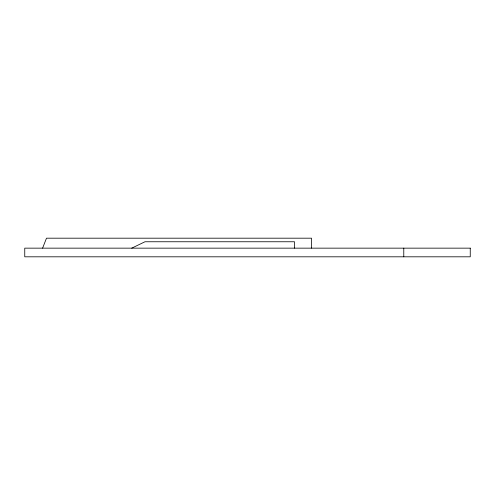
<?xml version="1.0" encoding="UTF-8"?>
<svg xmlns="http://www.w3.org/2000/svg" width="495" height="495" viewBox="0 0 495 495"><rect width="100%" height="100%" fill="white"/><g stroke="black" fill="none" stroke-linecap="round" stroke-linejoin="round"><path stroke-width="0.74" d="M42.601 248.15L46.493 238.188L311.528 238.188L311.528 248.15M131.744 248.15L144.998 241.758L294.506 241.758L294.506 248.15M403.778 248.15L403.778 256.812M470.25 248.15L24.75 248.15L24.75 256.812L470.25 256.812L470.25 248.15"/></g></svg>
